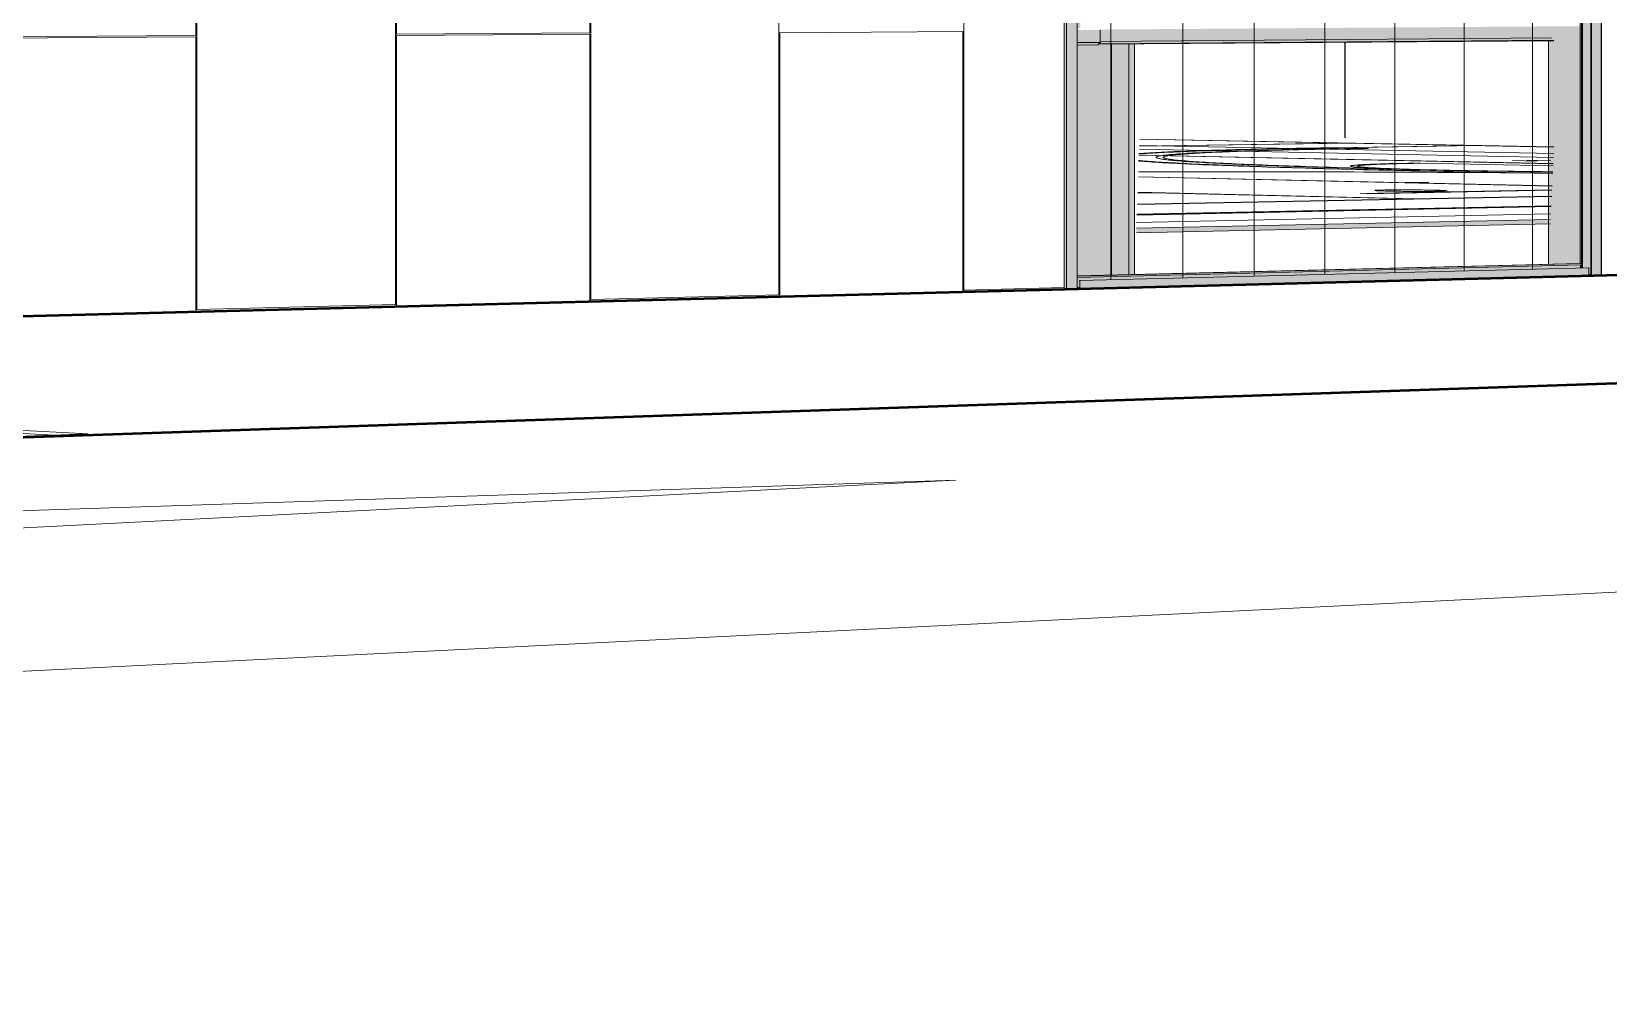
# Model space of a CAD drawing. Header units: inches. Extents: x 31155.6 to 31160.43, y 58.98 to 66.18.
# Drawn here: x 31157.5332 to 31157.6977, y 65.889 to 65.99 of the extents above; entities that cross this region are included whole.
import ezdxf

# ---------------------------------------------------------------- set-up
doc = ezdxf.new("R2010")
doc.units = ezdxf.units.IN
doc.header["$MEASUREMENT"] = 0
for name, pattern in [('Center 1_4_', [0.53125, 0.25, -0.09375, 0.09375, -0.09375]), ('Dash 1_16_', [0.125, 0.0625, -0.0625]), ('Hidden', [0.28125, 0.1875, -0.09375])]:
    doc.linetypes.add(name, pattern=pattern)
for name, color, linetype, lineweight in [('A-FLOR', 192, 'Continuous', 13), ('A-FLOR-CLRS', 90, 'Dash 1_16_', 9), ('A-FLOR-OTLN', 90, 'Continuous', 9), ('A-GLAZ-CURT', 52, 'Continuous', 9), ('A-GLAZ-CWMG', 51, 'Continuous', 9), ('A-PROP-SBCK', 71, 'Hidden', 50), ('A-WALL', 113, 'Continuous', 13), ('A-WALL-PATT', 111, 'Continuous', 13), ('BMP', 80, 'Continuous', 9), ('C-BLDG-PADS', 91, 'Continuous', 9), ('C-TOPO', 7, 'Continuous', 9), ('Conc', 7, 'Continuous', 9), ('EOP-PR', 4, 'Continuous', 9), ('L-SITE-WALL', 31, 'Continuous', 13), ('PROP', 3, 'Center 1_4_', 9), ('S-BEAM', 12, 'Continuous', 9)]:
    doc.layers.add(name, color=color, linetype=linetype, lineweight=lineweight)

# ---------------------------------------------------------------- blocks, each defined once
blk = doc.blocks.new('FP_27-Looking North West')
at = {"layer": 'A-WALL-PATT', "lineweight": 9}
for p, q in [((-3322.70382, 65.98963), (-3322.70382, 66.04666)), ((-3322.68289, 65.98977), (-3322.68289, 66.04602)), ((-3322.66274, 65.98991), (-3322.66274, 66.0454)), ((-3322.70371, 65.96105), (-3322.70371, 66.01807)), ((-3322.683, 65.96158), (-3322.683, 66.01782)), ((-3322.66264, 65.9621), (-3322.66264, 66.01758)), ((-3322.64303, 65.9626), (-3322.64303, 66.01735)), ((-3322.62373, 65.96309), (-3322.62373, 66.01712)), ((-3322.64293, 65.9899), (-3322.62383, 65.99004)), ((-3322.62383, 65.96295), (-3322.62383, 65.99004)), ((-3322.70382, 65.98963), (-3322.72511, 65.98949)), ((-3322.72511, 65.98934), (-3322.70382, 65.98948)), ((-3322.70382, 65.9609), (-3322.70382, 65.98948)), ((-3322.66274, 65.98991), (-3322.68289, 65.98977)), ((-3322.68289, 65.98963), (-3322.66274, 65.98977)), ((-3322.68289, 65.96143), (-3322.68289, 65.98963)), ((-3322.66274, 65.96195), (-3322.66274, 65.98977)), ((-3322.64293, 65.96246), (-3322.64293, 65.9899)), ((-3322.66264, 65.9621), (-3322.64303, 65.9626)), ((-3322.62373, 65.96309), (-3322.61328, 65.96336)), ((-3322.70371, 65.96105), (-3322.683, 65.96158))]:
    blk.add_line(p, q, dxfattribs=at)
blk = doc.blocks.new('FP_42-Looking North West')
at = {"layer": 'A-WALL-PATT', "lineweight": 9}
for p, q in [((-3322.58401, 65.98888), (-3322.58401, 65.97896)), ((-3322.58395, 65.97896), (-3322.58395, 65.98888))]:
    blk.add_line(p, q, dxfattribs=at)
blk = doc.blocks.new('FP_52-Looking North West')
at = {"layer": 'A-WALL-PATT', "lineweight": 9}
for p, q in [((-3322.6084, 65.96416), (-3322.6084, 66.15347)), ((-3322.60088, 65.96435), (-3322.60088, 66.15311)), ((-3322.59344, 65.96454), (-3322.59344, 66.15276)), ((-3322.58607, 65.96472), (-3322.58607, 66.15241)), ((-3322.57878, 65.96491), (-3322.57878, 66.15207)), ((-3322.57157, 65.96509), (-3322.57157, 66.15172)), ((-3322.56443, 65.96527), (-3322.56443, 66.15139))]:
    blk.add_line(p, q, dxfattribs=at)

msp = doc.modelspace()

# ---------------------------------------------------------------- hatches: boundary and pattern name
at = {"layer": 'A-FLOR'}
msp.add_hatch(color=256, dxfattribs=at).paths.add_polyline_path([(31157.64844, 65.96907), (31157.69164, 65.97001), (31157.69164, 65.97046), (31157.64844, 65.96954)], flags=0)
at = {"layer": 'A-GLAZ-CWMG'}
h = msp.add_hatch(color=256, dxfattribs=at)
h.paths.add_polyline_path([(31157.64116, 65.96323), (31157.64116, 66.15443), (31157.64027, 66.15431), (31157.64027, 66.14902), (31157.64038, 66.149), (31157.64038, 66.09769), (31157.6409, 66.09766), (31157.6409, 65.96324), (31157.64098, 65.96324)], flags=0)
h.paths.add_polyline_path([(31157.64116, 66.15515), (31157.64116, 66.15527), (31157.64052, 66.15518), (31157.64098, 66.15516)], flags=0)
h = msp.add_hatch(color=256, dxfattribs=at)
h.paths.add_polyline_path([(31157.64116, 65.96323), (31157.64225, 65.96326), (31157.64225, 66.15364), (31157.64173, 66.15441), (31157.64116, 66.15443), (31157.64116, 65.97255)], flags=0)
h.paths.add_polyline_path([(31157.64124, 66.15514), (31157.64116, 66.15527), (31157.64116, 66.15515)], flags=0)
for points in [[(31157.69589, 65.96464), (31157.69691, 65.96467), (31157.69691, 66.15256), (31157.69589, 66.15109), (31157.69589, 65.97254)], [(31157.69561, 65.96468), (31157.69584, 65.96469), (31157.69584, 66.15109), (31157.6951, 66.15109), (31157.69477, 66.1506), (31157.69477, 65.9654), (31157.69561, 65.96541)], [(31157.69487, 65.9654), (31157.69496, 65.96542), (31157.69496, 66.15072), (31157.69487, 66.15059), (31157.69487, 65.96541)], [(31157.69584, 65.96468), (31157.69589, 65.96468), (31157.69589, 66.15109), (31157.69584, 66.15109), (31157.69584, 65.97254)], [(31157.64225, 65.96441), (31157.69487, 65.96572), (31157.69487, 65.96586), (31157.64225, 65.96455)], [(31157.64225, 65.96335), (31157.64253, 65.96336), (31157.64256, 65.96408), (31157.69474, 65.96542), (31157.69474, 65.96583), (31157.64225, 65.96453)], [(31157.64255, 65.96327), (31157.69561, 65.96463), (31157.69561, 65.96541), (31157.64255, 65.96408)], [(31157.64253, 65.96331), (31157.64255, 65.96331), (31157.64253, 65.96405)], [(31157.69589, 65.96464), (31157.69589, 65.96468), (31157.69584, 65.96468), (31157.69584, 65.96464)], [(31157.64255, 65.96327), (31157.64253, 65.96331), (31157.64225, 65.96329), (31157.64225, 65.96328), (31157.64249, 65.96327)]]:
    msp.add_hatch(color=256, dxfattribs=at).paths.add_polyline_path(points, flags=0)
h = msp.add_hatch(color=256, dxfattribs=at)
h.paths.add_polyline_path([(31157.69474, 65.96539), (31157.69487, 65.96542), (31157.69487, 65.96572), (31157.69474, 65.96572), (31157.69474, 65.96541)], flags=0)
h.paths.add_polyline_path([(31157.69487, 65.96586), (31157.69487, 66.15059), (31157.69472, 66.15057), (31157.69474, 65.96586)], flags=0)
at = {"layer": 'A-WALL', "transparency": 33554573}
h = msp.add_hatch(color=256, dxfattribs=at)
h.paths.add_polyline_path([(31157.6411, 65.96327), (31157.6411, 66.15442), (31157.64044, 66.15433), (31157.64044, 66.09769), (31157.6409, 66.09766), (31157.6409, 65.96328), (31157.64098, 65.96328)], flags=0)
h.paths.add_polyline_path([(31157.6411, 66.15515), (31157.6411, 66.15522), (31157.64073, 66.15517), (31157.64098, 66.15516)], flags=0)
at = {"layer": 'L-SITE-WALL'}
h = msp.add_hatch(color=256, dxfattribs=at)
h.paths.add_polyline_path([(31157.69141, 65.96578), (31157.69472, 65.96586), (31157.69472, 65.9906), (31157.69177, 65.99058), (31157.69177, 65.98937), (31157.69199, 65.98913), (31157.69196, 65.98908), (31157.69141, 65.98908), (31157.69141, 65.96583)], flags=0)
h.paths.add_polyline_path([(31157.69141, 65.99221), (31157.69472, 65.99223), (31157.69472, 66.01766), (31157.69177, 66.01762), (31157.69177, 66.01623), (31157.69184, 66.01626), (31157.69199, 66.0161), (31157.69196, 66.01606), (31157.69141, 66.01607), (31157.69141, 65.99267)], flags=0)
h.paths.add_polyline_path([(31157.69472, 66.01931), (31157.69472, 66.04218), (31157.69172, 66.04207), (31157.69175, 66.04165), (31157.69172, 66.04165), (31157.69172, 66.0408), (31157.69177, 66.0408), (31157.69199, 66.04057), (31157.69196, 66.04052), (31157.69141, 66.04054), (31157.69141, 66.01936), (31157.69347, 66.01933)], flags=0)
msp.add_hatch(color=256, dxfattribs=at).paths.add_polyline_path([(31157.69696, 65.96467), (31157.69696, 66.04229), (31157.69691, 66.04226), (31157.69691, 65.96467)], flags=0)
at = {"layer": 'S-BEAM'}
h = msp.add_hatch(color=256, dxfattribs=at)
h.paths.add_polyline_path([(31157.64227, 65.96456), (31157.64586, 65.96465), (31157.64586, 65.98872), (31157.64448, 65.98871), (31157.64442, 65.98864), (31157.64227, 65.98862), (31157.64227, 65.9647)], flags=0)
h.paths.add_polyline_path([(31157.64227, 65.99037), (31157.6426, 65.99037), (31157.64257, 65.99167), (31157.64237, 65.99189), (31157.6424, 65.99194), (31157.64586, 65.99195), (31157.64586, 66.0166), (31157.64227, 66.01664), (31157.64227, 65.99164)], flags=0)
h.paths.add_polyline_path([(31157.64263, 66.01842), (31157.64263, 66.01847), (31157.6426, 66.01847), (31157.64257, 66.01979), (31157.64237, 66.02), (31157.6424, 66.02005), (31157.64586, 66.02), (31157.64586, 66.0286), (31157.64767, 66.04182), (31157.64227, 66.04198), (31157.64227, 66.01843), (31157.64263, 66.01842)], flags=0)
h.paths.add_polyline_path([(31157.64257, 66.04386), (31157.64263, 66.04392), (31157.64263, 66.04397), (31157.6426, 66.04397), (31157.64257, 66.04528), (31157.64237, 66.04549), (31157.6424, 66.04554), (31157.64817, 66.04536), (31157.65131, 66.0682), (31157.64257, 66.0686), (31157.64227, 66.06858), (31157.64227, 66.05227), (31157.64416, 66.05217), (31157.64418, 66.0521), (31157.64418, 66.05078), (31157.64394, 66.05051), (31157.64227, 66.05057), (31157.64227, 66.04391), (31157.64257, 66.04392), (31157.64257, 66.04388)], flags=0)
h.paths.add_polyline_path([(31157.6426, 66.07128), (31157.64257, 66.07209), (31157.64237, 66.0723), (31157.6424, 66.07234), (31157.65182, 66.07187), (31157.65412, 66.08857), (31157.65412, 66.08887), (31157.65416, 66.08887), (31157.65492, 66.09443), (31157.64227, 66.09528), (31157.64228, 66.0713)], flags=0)
h.paths.add_polyline_path([(31157.64257, 66.09747), (31157.64263, 66.09754), (31157.64262, 66.09758), (31157.6426, 66.0976), (31157.64257, 66.0989), (31157.64237, 66.0991), (31157.6424, 66.09915), (31157.65545, 66.09824), (31157.65831, 66.11902), (31157.6581, 66.119), (31157.64227, 66.12033), (31157.64227, 66.09751), (31157.64257, 66.09751)], flags=0)
h.paths.add_polyline_path([(31157.65841, 66.11978), (31157.65849, 66.12054), (31157.64227, 66.12192), (31157.64227, 66.12115), (31157.65412, 66.12015)], flags=0)
h.paths.add_polyline_path([(31157.64257, 66.12428), (31157.64263, 66.12434), (31157.64263, 66.12439), (31157.6426, 66.12441), (31157.6426, 66.12568), (31157.64237, 66.1259), (31157.6424, 66.12595), (31157.6581, 66.12457), (31157.6581, 66.12562), (31157.65801, 66.12572), (31157.6581, 66.12572), (31157.6581, 66.14676), (31157.64463, 66.1473), (31157.64345, 66.14715), (31157.64344, 66.14695), (31157.64347, 66.14131), (31157.64352, 66.14121), (31157.64363, 66.1411), (31157.6437, 66.14108), (31157.64463, 66.14099), (31157.64463, 66.14078), (31157.64311, 66.14062), (31157.64227, 66.1407), (31157.64227, 66.12431), (31157.64257, 66.12434), (31157.64257, 66.1243)], flags=0)
h.paths.add_polyline_path([(31157.66145, 66.12492), (31157.69173, 66.13012), (31157.69172, 66.14531), (31157.66145, 66.14661), (31157.66145, 66.12572)], flags=0)
h = msp.add_hatch(color=256, dxfattribs=at)
h.paths.add_polyline_path([(31157.64766, 65.96469), (31157.64823, 65.96471), (31157.64823, 65.98874), (31157.64766, 65.98871), (31157.64766, 65.9647)], flags=0)
h.paths.add_polyline_path([(31157.64766, 65.98903), (31157.64823, 65.98903), (31157.64823, 65.99029), (31157.64766, 65.99026), (31157.64766, 65.99013)], flags=0)
h.paths.add_polyline_path([(31157.64766, 65.99197), (31157.64823, 65.99197), (31157.64823, 66.01657), (31157.64766, 66.01658), (31157.64766, 65.99202)], flags=0)
h.paths.add_polyline_path([(31157.64823, 66.01686), (31157.64823, 66.01817), (31157.64766, 66.01818), (31157.64766, 66.01686), (31157.64814, 66.01686)], flags=0)
h.paths.add_polyline_path([(31157.64823, 66.01997), (31157.64823, 66.02851), (31157.65005, 66.04175), (31157.64947, 66.04177), (31157.64766, 66.0286), (31157.64766, 66.01997), (31157.64816, 66.01997)], flags=0)
h.paths.add_polyline_path([(31157.65009, 66.04203), (31157.65027, 66.04334), (31157.64969, 66.04336), (31157.64951, 66.04205), (31157.65001, 66.04203)], flags=0)
h.paths.add_polyline_path([(31157.65054, 66.04528), (31157.65367, 66.06808), (31157.65309, 66.06811), (31157.64996, 66.0453), (31157.65045, 66.04528)], flags=0)
h.paths.add_polyline_path([(31157.65371, 66.06835), (31157.65389, 66.06966), (31157.65331, 66.06968), (31157.65313, 66.06838), (31157.65347, 66.06836)], flags=0)
h.paths.add_polyline_path([(31157.65417, 66.07175), (31157.65727, 66.09428), (31157.6567, 66.09431), (31157.6536, 66.07178), (31157.65391, 66.07176)], flags=0)
h.paths.add_polyline_path([(31157.65731, 66.09453), (31157.65748, 66.09584), (31157.65691, 66.09587), (31157.65673, 66.09457), (31157.6569, 66.09456)], flags=0)
h.paths.add_polyline_path([(31157.65779, 66.09808), (31157.66085, 66.12034), (31157.66028, 66.12039), (31157.65722, 66.09812), (31157.65737, 66.09811)], flags=0)
h.paths.add_polyline_path([(31157.66089, 66.12059), (31157.66106, 66.12188), (31157.66049, 66.12193), (31157.66033, 66.12063)], flags=0)
h = msp.add_hatch(color=256, dxfattribs=at)
h.paths.add_polyline_path([(31157.64586, 65.96465), (31157.64766, 65.96469), (31157.64766, 65.98873), (31157.64586, 65.98871), (31157.64586, 65.96499)], flags=0)
h.paths.add_polyline_path([(31157.64586, 65.99195), (31157.64766, 65.99197), (31157.64766, 66.01658), (31157.64586, 66.0166), (31157.64586, 65.99267)], flags=0)
h.paths.add_polyline_path([(31157.64766, 66.01997), (31157.64766, 66.0286), (31157.64586, 66.02855), (31157.64586, 66.02)], flags=0)
for points in [[(31157.64225, 65.98889), (31157.64465, 65.9889), (31157.64465, 65.99022), (31157.64225, 65.9902), (31157.64225, 65.99013)], [(31157.64466, 65.989), (31157.69177, 65.98937), (31157.69177, 65.99058), (31157.64465, 65.99025), (31157.64466, 65.99013)], [(31157.64225, 65.98862), (31157.64441, 65.98864), (31157.64465, 65.9889), (31157.64225, 65.98889)], [(31157.64448, 65.98871), (31157.69196, 65.98908), (31157.69199, 65.98913), (31157.64452, 65.98875)], [(31157.64452, 65.98875), (31157.69199, 65.98913), (31157.69177, 65.98937), (31157.64466, 65.989), (31157.64466, 65.9889)]]:
    msp.add_hatch(color=256, dxfattribs=at).paths.add_polyline_path(points, flags=0)

# ---------------------------------------------------------------- linework, layer by layer
at = {"layer": 'A-FLOR'}
for p, q in [((31157.64844, 65.96954), (31157.69164, 65.97046)), ((31157.69164, 65.97001), (31157.64844, 65.96907))]:
    msp.add_line(p, q, dxfattribs=at)
at = {"layer": 'A-FLOR-CLRS', "linetype": 'Continuous'}
for p, q in [((31157.69194, 65.97691), (31157.64876, 65.97778)), ((31157.69196, 65.97733), (31157.64878, 65.97817)), ((31157.64846, 65.97013), (31157.69167, 65.97104)), ((31157.64849, 65.97091), (31157.6917, 65.97179))]:
    msp.add_line(p, q, dxfattribs=at)
at = {"layer": 'A-FLOR-OTLN'}
for p, q in [((31157.6488, 65.97883), (31157.69199, 65.97801)), ((31157.6488, 65.97882), (31157.69199, 65.978)), ((31157.69191, 65.97627), (31157.64874, 65.97716)), ((31157.69191, 65.97625), (31157.64874, 65.97714)), ((31157.66972, 65.97842), (31157.64877, 65.9781)), ((31157.67069, 65.97842), (31157.64877, 65.97808)), ((31157.66898, 65.97793), (31157.68339, 65.97816)), ((31157.6695, 65.97792), (31157.68391, 65.97815)), ((31157.6919, 65.97603), (31157.67808, 65.97631)), ((31157.69022, 65.97654), (31157.68768, 65.97659)), ((31157.69167, 65.97657), (31157.68913, 65.97662)), ((31157.64865, 65.97491), (31157.6918, 65.97394)), ((31157.64865, 65.97489), (31157.6918, 65.97392)), ((31157.67179, 65.97315), (31157.69171, 65.97354)), ((31157.67648, 65.97429), (31157.67889, 65.97433)), ((31157.69171, 65.97187), (31157.6485, 65.97099)), ((31157.64854, 65.97203), (31157.69175, 65.97288)), ((31157.64854, 65.972), (31157.69175, 65.97285)), ((31157.64858, 65.97327), (31157.67704, 65.97259)), ((31157.65032, 65.97323), (31157.64858, 65.9732)), ((31157.64859, 65.9733), (31157.67761, 65.9726)), ((31157.67243, 65.97314), (31157.69178, 65.97351)), ((31157.6917, 65.97184), (31157.64849, 65.97096))]:
    msp.add_line(p, q, dxfattribs=at)
for points in [[(31157.6487, 65.97732, 0), (31157.64895, 65.97734, 0), (31157.64921, 65.97736, 0), (31157.64948, 65.97737, 0), (31157.64977, 65.97739, 0), (31157.65006, 65.97741, 0), (31157.65037, 65.97742, 0), (31157.65069, 65.97744, 0), (31157.65102, 65.97746, 0), (31157.65136, 65.97747, 0), (31157.65171, 65.97749, 0), (31157.65208, 65.9775, 0), (31157.65245, 65.97752, 0), (31157.65283, 65.97754, 0), (31157.65323, 65.97755, 0), (31157.65363, 65.97757, 0), (31157.65405, 65.97758, 0), (31157.65447, 65.9776, 0), (31157.65491, 65.97761, 0), (31157.65536, 65.97763, 0), (31157.65582, 65.97764, 0), (31157.65628, 65.97766, 0), (31157.65676, 65.97767, 0), (31157.65725, 65.97768, 0), (31157.65775, 65.9777, 0), (31157.65825, 65.97771, 0), (31157.65877, 65.97773, 0), (31157.6593, 65.97774, 0), (31157.65983, 65.97775, 0), (31157.66038, 65.97777, 0), (31157.66094, 65.97778, 0), (31157.6615, 65.97779, 0), (31157.66207, 65.9778, 0), (31157.66266, 65.97782, 0), (31157.66325, 65.97783, 0), (31157.66385, 65.97784, 0), (31157.66446, 65.97785, 0), (31157.66508, 65.97787, 0), (31157.66571, 65.97788, 0), (31157.66635, 65.97789, 0), (31157.66699, 65.9779, 0), (31157.66765, 65.97791, 0), (31157.66831, 65.97792, 0), (31157.66898, 65.97793, 0)], [(31157.6487, 65.97726, 0), (31157.64891, 65.97728, 0), (31157.64914, 65.9773, 0), (31157.64937, 65.97731, 0), (31157.64962, 65.97733, 0), (31157.64988, 65.97735, 0), (31157.65015, 65.97737, 0), (31157.65043, 65.97738, 0), (31157.65073, 65.9774, 0), (31157.65103, 65.97742, 0), (31157.65135, 65.97743, 0), (31157.65167, 65.97745, 0), (31157.65201, 65.97746, 0), (31157.65236, 65.97748, 0), (31157.65272, 65.9775, 0), (31157.65309, 65.97751, 0), (31157.65347, 65.97753, 0), (31157.65386, 65.97754, 0), (31157.65426, 65.97756, 0), (31157.65467, 65.97757, 0), (31157.6551, 65.97759, 0), (31157.65553, 65.9776, 0), (31157.65597, 65.97762, 0), (31157.65643, 65.97763, 0), (31157.65689, 65.97765, 0), (31157.65736, 65.97766, 0), (31157.65785, 65.97768, 0), (31157.65834, 65.97769, 0), (31157.65885, 65.9777, 0), (31157.65936, 65.97772, 0), (31157.65988, 65.97773, 0), (31157.66042, 65.97774, 0), (31157.66096, 65.97776, 0), (31157.66151, 65.97777, 0), (31157.66207, 65.97778, 0), (31157.66264, 65.9778, 0), (31157.66322, 65.97781, 0), (31157.66381, 65.97782, 0), (31157.66441, 65.97783, 0), (31157.66501, 65.97784, 0), (31157.66563, 65.97786, 0), (31157.66625, 65.97787, 0), (31157.66689, 65.97788, 0), (31157.66753, 65.97789, 0), (31157.66818, 65.9779, 0), (31157.66884, 65.97791, 0), (31157.6695, 65.97792, 0)], [(31157.68012, 65.97558, 0), (31157.67929, 65.9756, 0), (31157.67846, 65.97562, 0), (31157.67765, 65.97564, 0), (31157.67684, 65.97565, 0), (31157.67605, 65.97567, 0), (31157.67527, 65.97569, 0), (31157.6745, 65.97571, 0), (31157.67374, 65.97573, 0), (31157.67299, 65.97575, 0), (31157.67225, 65.97577, 0), (31157.67152, 65.97579, 0), (31157.67081, 65.9758, 0), (31157.6701, 65.97582, 0), (31157.66941, 65.97584, 0), (31157.66873, 65.97586, 0), (31157.66806, 65.97588, 0), (31157.6674, 65.9759, 0), (31157.66675, 65.97592, 0), (31157.66612, 65.97594, 0), (31157.6655, 65.97596, 0), (31157.66489, 65.97598, 0), (31157.66429, 65.976, 0), (31157.6637, 65.97602, 0), (31157.66313, 65.97604, 0), (31157.66257, 65.97606, 0), (31157.66202, 65.97608, 0), (31157.66148, 65.9761, 0), (31157.66096, 65.97612, 0), (31157.66044, 65.97614, 0), (31157.65995, 65.97616, 0), (31157.65946, 65.97618, 0), (31157.65898, 65.9762, 0), (31157.65852, 65.97622, 0), (31157.65807, 65.97624, 0), (31157.65764, 65.97626, 0), (31157.65721, 65.97628, 0), (31157.6568, 65.97631, 0), (31157.65641, 65.97633, 0), (31157.65602, 65.97635, 0), (31157.65565, 65.97637, 0), (31157.65529, 65.97639, 0), (31157.65495, 65.97641, 0), (31157.65461, 65.97643, 0), (31157.65429, 65.97645, 0), (31157.65399, 65.97647, 0), (31157.65369, 65.97649, 0), (31157.65341, 65.97651, 0), (31157.65314, 65.97653, 0), (31157.65289, 65.97655, 0), (31157.65265, 65.97657, 0), (31157.65242, 65.97659, 0), (31157.6522, 65.97661, 0), (31157.652, 65.97663, 0), (31157.65181, 65.97665, 0), (31157.65163, 65.97667, 0), (31157.65147, 65.97669, 0), (31157.65132, 65.97671, 0), (31157.65118, 65.97673, 0), (31157.65106, 65.97675, 0), (31157.65094, 65.97677, 0), (31157.65085, 65.97679, 0), (31157.65076, 65.97681, 0), (31157.65069, 65.97683, 0), (31157.65063, 65.97685, 0), (31157.65058, 65.97687, 0), (31157.65055, 65.97689, 0), (31157.65052, 65.97691, 0), (31157.65051, 65.97693, 0), (31157.65052, 65.97695, 0), (31157.65054, 65.97697, 0), (31157.65057, 65.97699, 0), (31157.65061, 65.977, 0), (31157.65066, 65.97702, 0), (31157.65073, 65.97704, 0), (31157.65081, 65.97706, 0), (31157.6509, 65.97708, 0), (31157.65101, 65.9771, 0), (31157.65112, 65.97712, 0), (31157.65125, 65.97714, 0), (31157.65139, 65.97715, 0), (31157.65155, 65.97717, 0), (31157.65172, 65.97719, 0), (31157.65189, 65.97721, 0), (31157.65208, 65.97722, 0), (31157.65229, 65.97724, 0), (31157.6525, 65.97726, 0), (31157.65273, 65.97728, 0), (31157.65297, 65.97729, 0), (31157.65322, 65.97731, 0), (31157.65348, 65.97733, 0), (31157.65375, 65.97735, 0), (31157.65404, 65.97736, 0), (31157.65434, 65.97738, 0), (31157.65464, 65.9774, 0), (31157.65496, 65.97741, 0), (31157.65529, 65.97743, 0), (31157.65564, 65.97744, 0), (31157.65599, 65.97746, 0), (31157.65636, 65.97748, 0), (31157.65673, 65.97749, 0), (31157.65712, 65.97751, 0), (31157.65752, 65.97752, 0), (31157.65793, 65.97754, 0), (31157.65835, 65.97755, 0), (31157.65878, 65.97757, 0), (31157.65922, 65.97758, 0), (31157.65967, 65.9776, 0), (31157.66013, 65.97761, 0), (31157.66061, 65.97762, 0), (31157.66109, 65.97764, 0), (31157.66158, 65.97765, 0), (31157.66208, 65.97767, 0), (31157.6626, 65.97768, 0), (31157.66312, 65.97769, 0), (31157.66366, 65.97771, 0), (31157.6642, 65.97772, 0), (31157.66475, 65.97773, 0), (31157.66531, 65.97774, 0), (31157.66589, 65.97776, 0), (31157.66647, 65.97777, 0), (31157.66706, 65.97778, 0), (31157.66766, 65.97779, 0), (31157.66827, 65.9778, 0), (31157.66889, 65.97782, 0), (31157.66952, 65.97783, 0), (31157.67015, 65.97784, 0), (31157.6708, 65.97785, 0), (31157.67145, 65.97786, 0), (31157.67212, 65.97787, 0)], [(31157.68063, 65.97559, 0), (31157.6798, 65.97561, 0), (31157.67898, 65.97563, 0), (31157.67818, 65.97564, 0), (31157.67738, 65.97566, 0), (31157.67659, 65.97568, 0), (31157.67582, 65.9757, 0), (31157.67505, 65.97572, 0), (31157.6743, 65.97574, 0), (31157.67355, 65.97575, 0), (31157.67282, 65.97577, 0), (31157.6721, 65.97579, 0), (31157.67139, 65.97581, 0), (31157.67069, 65.97583, 0), (31157.67, 65.97585, 0), (31157.66933, 65.97587, 0), (31157.66866, 65.97589, 0), (31157.66801, 65.97591, 0), (31157.66737, 65.97593, 0), (31157.66674, 65.97595, 0), (31157.66612, 65.97597, 0), (31157.66552, 65.97599, 0), (31157.66492, 65.97601, 0), (31157.66434, 65.97603, 0), (31157.66377, 65.97605, 0), (31157.66322, 65.97607, 0), (31157.66267, 65.97609, 0), (31157.66214, 65.97611, 0), (31157.66162, 65.97613, 0), (31157.66111, 65.97615, 0), (31157.66061, 65.97617, 0), (31157.66013, 65.97619, 0), (31157.65966, 65.97621, 0), (31157.6592, 65.97623, 0), (31157.65876, 65.97625, 0), (31157.65832, 65.97627, 0), (31157.6579, 65.97629, 0), (31157.6575, 65.97631, 0), (31157.6571, 65.97633, 0), (31157.65672, 65.97635, 0), (31157.65635, 65.97637, 0), (31157.65599, 65.97639, 0), (31157.65565, 65.97641, 0), (31157.65532, 65.97643, 0), (31157.655, 65.97645, 0), (31157.6547, 65.97647, 0), (31157.6544, 65.97649, 0), (31157.65413, 65.97651, 0), (31157.65386, 65.97653, 0), (31157.65361, 65.97655, 0), (31157.65336, 65.97657, 0), (31157.65314, 65.97659, 0), (31157.65292, 65.97661, 0), (31157.65272, 65.97663, 0), (31157.65253, 65.97665, 0), (31157.65236, 65.97667, 0), (31157.65219, 65.97669, 0), (31157.65204, 65.97671, 0), (31157.65191, 65.97673, 0), (31157.65178, 65.97675, 0), (31157.65167, 65.97677, 0), (31157.65157, 65.97679, 0), (31157.65149, 65.97681, 0), (31157.65141, 65.97683, 0), (31157.65135, 65.97685, 0), (31157.65131, 65.97687, 0), (31157.65127, 65.97689, 0), (31157.65125, 65.97691, 0), (31157.65124, 65.97693, 0), (31157.65124, 65.97694, 0), (31157.65126, 65.97696, 0), (31157.65129, 65.97698, 0), (31157.65133, 65.977, 0), (31157.65138, 65.97702, 0), (31157.65145, 65.97704, 0), (31157.65153, 65.97706, 0), (31157.65162, 65.97708, 0), (31157.65172, 65.97709, 0), (31157.65184, 65.97711, 0), (31157.65197, 65.97713, 0), (31157.65211, 65.97715, 0), (31157.65226, 65.97717, 0), (31157.65242, 65.97718, 0), (31157.6526, 65.9772, 0), (31157.65279, 65.97722, 0), (31157.65299, 65.97724, 0), (31157.6532, 65.97725, 0), (31157.65342, 65.97727, 0), (31157.65366, 65.97729, 0), (31157.65391, 65.97731, 0), (31157.65417, 65.97732, 0), (31157.65444, 65.97734, 0), (31157.65472, 65.97736, 0), (31157.65502, 65.97737, 0), (31157.65532, 65.97739, 0), (31157.65564, 65.9774, 0), (31157.65597, 65.97742, 0), (31157.65631, 65.97744, 0), (31157.65666, 65.97745, 0), (31157.65702, 65.97747, 0), (31157.65739, 65.97748, 0), (31157.65777, 65.9775, 0), (31157.65817, 65.97751, 0), (31157.65857, 65.97753, 0), (31157.65899, 65.97754, 0), (31157.65942, 65.97756, 0), (31157.65985, 65.97757, 0), (31157.6603, 65.97759, 0), (31157.66076, 65.9776, 0), (31157.66123, 65.97762, 0), (31157.66171, 65.97763, 0), (31157.6622, 65.97764, 0), (31157.66269, 65.97766, 0), (31157.6632, 65.97767, 0), (31157.66372, 65.97768, 0), (31157.66425, 65.9777, 0), (31157.66479, 65.97771, 0), (31157.66534, 65.97772, 0), (31157.6659, 65.97774, 0), (31157.66646, 65.97775, 0), (31157.66704, 65.97776, 0), (31157.66763, 65.97777, 0), (31157.66822, 65.97778, 0), (31157.66883, 65.9778, 0), (31157.66944, 65.97781, 0), (31157.67006, 65.97782, 0), (31157.67069, 65.97783, 0), (31157.67133, 65.97784, 0), (31157.67198, 65.97785, 0), (31157.67264, 65.97786, 0)], [(31157.67758, 65.97554, 0), (31157.67673, 65.97555, 0), (31157.67589, 65.97557, 0), (31157.67506, 65.97559, 0), (31157.67425, 65.97561, 0), (31157.67344, 65.97563, 0), (31157.67264, 65.97565, 0), (31157.67186, 65.97567, 0), (31157.67108, 65.97569, 0), (31157.67032, 65.97571, 0), (31157.66957, 65.97573, 0), (31157.66883, 65.97574, 0), (31157.6681, 65.97576, 0), (31157.66738, 65.97578, 0), (31157.66667, 65.9758, 0), (31157.66597, 65.97582, 0), (31157.66529, 65.97584, 0), (31157.66462, 65.97586, 0), (31157.66396, 65.97588, 0), (31157.66331, 65.9759, 0), (31157.66267, 65.97592, 0), (31157.66205, 65.97594, 0), (31157.66143, 65.97596, 0), (31157.66083, 65.97598, 0), (31157.66024, 65.97601, 0), (31157.65967, 65.97603, 0), (31157.6591, 65.97605, 0), (31157.65855, 65.97607, 0), (31157.65801, 65.97609, 0), (31157.65749, 65.97611, 0), (31157.65697, 65.97613, 0), (31157.65647, 65.97615, 0), (31157.65598, 65.97617, 0), (31157.6555, 65.97619, 0), (31157.65504, 65.97621, 0), (31157.65459, 65.97623, 0), (31157.65415, 65.97625, 0), (31157.65372, 65.97627, 0), (31157.65331, 65.97629, 0), (31157.65291, 65.97632, 0), (31157.65252, 65.97634, 0), (31157.65215, 65.97636, 0), (31157.65178, 65.97638, 0), (31157.65143, 65.9764, 0), (31157.6511, 65.97642, 0), (31157.65077, 65.97644, 0), (31157.65046, 65.97646, 0), (31157.65017, 65.97648, 0), (31157.64988, 65.9765, 0), (31157.64961, 65.97652, 0), (31157.64935, 65.97654, 0), (31157.64911, 65.97657, 0), (31157.64887, 65.97659, 0), (31157.64865, 65.97661, 0)], [(31157.64866, 65.97542, 0), (31157.6497, 65.97542, 0), (31157.65075, 65.97542, 0), (31157.65179, 65.97542, 0), (31157.65285, 65.97542, 0), (31157.6539, 65.97542, 0), (31157.65496, 65.97542, 0), (31157.65602, 65.97542, 0), (31157.65708, 65.97542, 0), (31157.65815, 65.97542, 0), (31157.65922, 65.97542, 0), (31157.66029, 65.97542, 0), (31157.66136, 65.97542, 0), (31157.66244, 65.97542, 0), (31157.66352, 65.97542, 0), (31157.6646, 65.97541, 0), (31157.66568, 65.97541, 0), (31157.66676, 65.97541, 0), (31157.66785, 65.97541, 0), (31157.66893, 65.9754, 0), (31157.67002, 65.9754, 0), (31157.67111, 65.9754, 0), (31157.6722, 65.97539, 0), (31157.67329, 65.97539, 0), (31157.67438, 65.97539, 0), (31157.67548, 65.97538, 0), (31157.67657, 65.97538, 0), (31157.67766, 65.97537, 0), (31157.67876, 65.97537, 0), (31157.67985, 65.97536, 0), (31157.68095, 65.97536, 0), (31157.68204, 65.97535, 0), (31157.68313, 65.97534, 0), (31157.68423, 65.97534, 0), (31157.68532, 65.97533, 0), (31157.68642, 65.97532, 0), (31157.68751, 65.97532, 0), (31157.6886, 65.97531, 0), (31157.68969, 65.9753, 0), (31157.69078, 65.97529, 0), (31157.69187, 65.97528, 0)], [(31157.67707, 65.97553, 0), (31157.67622, 65.97555, 0), (31157.67538, 65.97556, 0), (31157.67455, 65.97558, 0), (31157.67372, 65.9756, 0), (31157.67292, 65.97562, 0), (31157.67212, 65.97564, 0), (31157.67133, 65.97566, 0), (31157.67055, 65.97568, 0), (31157.66978, 65.9757, 0), (31157.66903, 65.97572, 0), (31157.66828, 65.97574, 0), (31157.66755, 65.97576, 0), (31157.66683, 65.97578, 0), (31157.66612, 65.9758, 0), (31157.66542, 65.97582, 0), (31157.66473, 65.97584, 0), (31157.66406, 65.97586, 0), (31157.66339, 65.97588, 0), (31157.66274, 65.9759, 0), (31157.6621, 65.97592, 0), (31157.66148, 65.97594, 0), (31157.66086, 65.97596, 0), (31157.66026, 65.97598, 0), (31157.65966, 65.976, 0), (31157.65908, 65.97602, 0), (31157.65852, 65.97604, 0), (31157.65796, 65.97606, 0), (31157.65742, 65.97608, 0), (31157.65689, 65.9761, 0), (31157.65637, 65.97612, 0), (31157.65587, 65.97614, 0), (31157.65537, 65.97616, 0), (31157.6549, 65.97618, 0), (31157.65443, 65.97621, 0), (31157.65397, 65.97623, 0), (31157.65353, 65.97625, 0), (31157.6531, 65.97627, 0), (31157.65269, 65.97629, 0), (31157.65228, 65.97631, 0), (31157.65189, 65.97633, 0), (31157.65151, 65.97635, 0), (31157.65115, 65.97637, 0), (31157.6508, 65.97639, 0), (31157.65046, 65.97641, 0), (31157.65013, 65.97644, 0), (31157.64982, 65.97646, 0), (31157.64952, 65.97648, 0), (31157.64923, 65.9765, 0), (31157.64895, 65.97652, 0), (31157.64869, 65.97654, 0)], [(31157.67752, 65.97633, 0), (31157.67713, 65.97632, 0), (31157.67676, 65.97631, 0), (31157.67639, 65.9763, 0), (31157.67603, 65.9763, 0), (31157.67569, 65.97629, 0), (31157.67535, 65.97628, 0), (31157.67503, 65.97627, 0), (31157.67472, 65.97627, 0), (31157.67441, 65.97626, 0), (31157.67412, 65.97625, 0), (31157.67384, 65.97624, 0), (31157.67357, 65.97623, 0), (31157.67331, 65.97622, 0), (31157.67307, 65.97621, 0), (31157.67284, 65.9762, 0), (31157.67261, 65.97619, 0), (31157.6724, 65.97619, 0), (31157.67221, 65.97618, 0), (31157.67202, 65.97617, 0), (31157.67185, 65.97616, 0), (31157.67169, 65.97615, 0), (31157.67154, 65.97614, 0), (31157.6714, 65.97612, 0), (31157.67128, 65.97611, 0), (31157.67117, 65.9761, 0), (31157.67108, 65.97609, 0), (31157.67099, 65.97608, 0), (31157.67092, 65.97607, 0), (31157.67086, 65.97606, 0), (31157.67082, 65.97605, 0), (31157.67079, 65.97604, 0), (31157.67077, 65.97603, 0), (31157.67076, 65.97601, 0), (31157.67077, 65.976, 0), (31157.67079, 65.97599, 0), (31157.67083, 65.97598, 0), (31157.67087, 65.97597, 0), (31157.67093, 65.97596, 0), (31157.67101, 65.97595, 0), (31157.6711, 65.97593, 0), (31157.6712, 65.97592, 0), (31157.67131, 65.97591, 0), (31157.67144, 65.9759, 0), (31157.67158, 65.97589, 0), (31157.67173, 65.97587, 0), (31157.6719, 65.97586, 0), (31157.67208, 65.97585, 0), (31157.67227, 65.97584, 0), (31157.67247, 65.97583, 0), (31157.67269, 65.97582, 0), (31157.67292, 65.9758, 0), (31157.67316, 65.97579, 0), (31157.67342, 65.97578, 0), (31157.67368, 65.97577, 0), (31157.67396, 65.97576, 0), (31157.67425, 65.97575, 0), (31157.67456, 65.97573, 0), (31157.67487, 65.97572, 0), (31157.6752, 65.97571, 0), (31157.67554, 65.9757, 0), (31157.67589, 65.97569, 0), (31157.67625, 65.97568, 0), (31157.67662, 65.97567, 0), (31157.677, 65.97566, 0), (31157.6774, 65.97565, 0), (31157.6778, 65.97564, 0), (31157.67821, 65.97562, 0), (31157.67864, 65.97561, 0), (31157.67907, 65.9756, 0), (31157.67952, 65.97559, 0), (31157.67997, 65.97558, 0), (31157.68043, 65.97557, 0), (31157.6809, 65.97556, 0), (31157.68139, 65.97556, 0), (31157.68188, 65.97555, 0), (31157.68237, 65.97554, 0), (31157.68288, 65.97553, 0), (31157.68339, 65.97552, 0), (31157.68391, 65.97551, 0), (31157.68444, 65.9755, 0), (31157.68498, 65.97549, 0), (31157.68552, 65.97549, 0), (31157.68607, 65.97548, 0), (31157.68663, 65.97547, 0), (31157.68719, 65.97546, 0), (31157.68776, 65.97545, 0), (31157.68833, 65.97545, 0), (31157.68891, 65.97544, 0), (31157.68949, 65.97543, 0), (31157.69008, 65.97543, 0), (31157.69067, 65.97542, 0), (31157.69127, 65.97542, 0), (31157.69187, 65.97541, 0)], [(31157.67808, 65.97631, 0), (31157.6777, 65.97631, 0), (31157.67733, 65.9763, 0), (31157.67697, 65.97629, 0), (31157.67661, 65.97629, 0), (31157.67627, 65.97628, 0), (31157.67594, 65.97627, 0), (31157.67562, 65.97626, 0), (31157.67531, 65.97625, 0), (31157.67501, 65.97625, 0), (31157.67473, 65.97624, 0), (31157.67445, 65.97623, 0), (31157.67419, 65.97622, 0), (31157.67394, 65.97621, 0), (31157.6737, 65.9762, 0), (31157.67347, 65.97619, 0), (31157.67325, 65.97618, 0), (31157.67305, 65.97617, 0), (31157.67286, 65.97616, 0), (31157.67268, 65.97615, 0), (31157.67251, 65.97614, 0), (31157.67236, 65.97613, 0), (31157.67222, 65.97612, 0), (31157.67209, 65.97611, 0), (31157.67197, 65.9761, 0), (31157.67187, 65.97609, 0), (31157.67178, 65.97608, 0), (31157.6717, 65.97607, 0), (31157.67164, 65.97606, 0), (31157.67159, 65.97605, 0), (31157.67155, 65.97604, 0), (31157.67153, 65.97603, 0), (31157.67152, 65.97602, 0), (31157.67152, 65.976, 0), (31157.67154, 65.97599, 0), (31157.67157, 65.97598, 0), (31157.67161, 65.97597, 0), (31157.67167, 65.97596, 0), (31157.67174, 65.97595, 0), (31157.67182, 65.97594, 0), (31157.67192, 65.97592, 0), (31157.67203, 65.97591, 0), (31157.67215, 65.9759, 0), (31157.67229, 65.97589, 0), (31157.67244, 65.97588, 0), (31157.6726, 65.97587, 0), (31157.67277, 65.97585, 0), (31157.67296, 65.97584, 0), (31157.67316, 65.97583, 0), (31157.67338, 65.97582, 0), (31157.67361, 65.97581, 0), (31157.67385, 65.9758, 0), (31157.6741, 65.97578, 0), (31157.67436, 65.97577, 0), (31157.67464, 65.97576, 0), (31157.67493, 65.97575, 0), (31157.67523, 65.97574, 0), (31157.67554, 65.97573, 0), (31157.67587, 65.97572, 0), (31157.6762, 65.97571, 0), (31157.67655, 65.97569, 0), (31157.67691, 65.97568, 0), (31157.67728, 65.97567, 0), (31157.67766, 65.97566, 0), (31157.67805, 65.97565, 0), (31157.67845, 65.97564, 0), (31157.67887, 65.97563, 0), (31157.67929, 65.97562, 0), (31157.67972, 65.97561, 0), (31157.68016, 65.9756, 0), (31157.68062, 65.97559, 0), (31157.68108, 65.97558, 0), (31157.68155, 65.97557, 0), (31157.68203, 65.97556, 0), (31157.68251, 65.97555, 0), (31157.68301, 65.97554, 0), (31157.68351, 65.97553, 0), (31157.68403, 65.97553, 0), (31157.68455, 65.97552, 0), (31157.68507, 65.97551, 0), (31157.68561, 65.9755, 0), (31157.68615, 65.97549, 0), (31157.6867, 65.97549, 0), (31157.68725, 65.97548, 0), (31157.68781, 65.97547, 0), (31157.68837, 65.97546, 0), (31157.68894, 65.97546, 0), (31157.68952, 65.97545, 0), (31157.6901, 65.97544, 0), (31157.69068, 65.97544, 0), (31157.69127, 65.97543, 0), (31157.69186, 65.97543, 0)], [(31157.67707, 65.97553, 0), (31157.67792, 65.97551, 0), (31157.67879, 65.97549, 0), (31157.67966, 65.97547, 0), (31157.68054, 65.97546, 0), (31157.68143, 65.97544, 0), (31157.68233, 65.97542, 0), (31157.68324, 65.9754, 0), (31157.68416, 65.97539, 0), (31157.68509, 65.97537, 0), (31157.68603, 65.97535, 0), (31157.68697, 65.97534, 0), (31157.68793, 65.97532, 0), (31157.68889, 65.9753, 0), (31157.68986, 65.97529, 0), (31157.69084, 65.97527, 0), (31157.69183, 65.97525, 0)], [(31157.67458, 65.97341, 0), (31157.67441, 65.97341, 0), (31157.67425, 65.97342, 0), (31157.6741, 65.97342, 0), (31157.67396, 65.97343, 0), (31157.67383, 65.97343, 0), (31157.67372, 65.97344, 0), (31157.67362, 65.97344, 0), (31157.67353, 65.97345, 0), (31157.67345, 65.97345, 0), (31157.67339, 65.97346, 0), (31157.67335, 65.97346, 0), (31157.67332, 65.97347, 0), (31157.6733, 65.97347, 0), (31157.6733, 65.97348, 0), (31157.67331, 65.97348, 0), (31157.67334, 65.97349, 0), (31157.67338, 65.97349, 0), (31157.67344, 65.9735, 0), (31157.67351, 65.9735, 0), (31157.67359, 65.9735, 0), (31157.67369, 65.97351, 0), (31157.6738, 65.97351, 0), (31157.67392, 65.97352, 0), (31157.67405, 65.97352, 0), (31157.6742, 65.97352, 0), (31157.67436, 65.97353, 0), (31157.67453, 65.97353, 0), (31157.6747, 65.97353, 0), (31157.67489, 65.97353, 0), (31157.67508, 65.97353, 0), (31157.67529, 65.97354, 0), (31157.6755, 65.97354, 0), (31157.67571, 65.97354, 0), (31157.67593, 65.97354, 0), (31157.67616, 65.97354, 0), (31157.67639, 65.97354, 0), (31157.67662, 65.97354, 0), (31157.67685, 65.97354, 0), (31157.67709, 65.97354, 0), (31157.67732, 65.97353, 0), (31157.67755, 65.97353, 0), (31157.67778, 65.97353, 0), (31157.67801, 65.97353, 0), (31157.67824, 65.97353, 0), (31157.67846, 65.97352, 0), (31157.67867, 65.97352, 0), (31157.67888, 65.97352, 0), (31157.67908, 65.97351, 0), (31157.67928, 65.97351, 0), (31157.67946, 65.97351, 0), (31157.67964, 65.9735, 0), (31157.67981, 65.9735, 0), (31157.67996, 65.97349, 0), (31157.68011, 65.97349, 0), (31157.68024, 65.97348, 0), (31157.68036, 65.97348, 0), (31157.68047, 65.97347, 0), (31157.68057, 65.97347, 0), (31157.68065, 65.97346, 0), (31157.68072, 65.97346, 0), (31157.68077, 65.97345, 0), (31157.68081, 65.97345, 0), (31157.68084, 65.97344, 0), (31157.68085, 65.97344, 0), (31157.68084, 65.97343, 0), (31157.68082, 65.97343, 0), (31157.68079, 65.97343, 0), (31157.68074, 65.97342, 0), (31157.68068, 65.97342, 0), (31157.68061, 65.97341, 0), (31157.68052, 65.97341, 0), (31157.68041, 65.9734, 0), (31157.6803, 65.9734, 0), (31157.68017, 65.9734, 0), (31157.68003, 65.97339, 0), (31157.67988, 65.97339, 0), (31157.67971, 65.97339, 0), (31157.67954, 65.97339, 0), (31157.67936, 65.97338, 0), (31157.67917, 65.97338, 0), (31157.67897, 65.97338, 0), (31157.67876, 65.97338, 0), (31157.67855, 65.97338, 0), (31157.67833, 65.97338, 0), (31157.6781, 65.97338, 0), (31157.67787, 65.97338, 0), (31157.67764, 65.97338, 0), (31157.67741, 65.97338, 0), (31157.67717, 65.97338, 0), (31157.67694, 65.97338, 0), (31157.6767, 65.97338, 0), (31157.67647, 65.97338, 0), (31157.67624, 65.97338, 0), (31157.67601, 65.97339, 0), (31157.67579, 65.97339, 0), (31157.67557, 65.97339, 0), (31157.67535, 65.9734, 0), (31157.67515, 65.9734, 0), (31157.67495, 65.9734, 0), (31157.67476, 65.97341, 0), (31157.67458, 65.97341, 0)]]:
    msp.add_polyline3d(points, dxfattribs=at)
at = {"layer": 'A-GLAZ-CWMG'}
for p, q in [((31157.64116, 66.15443), (31157.64116, 65.96323)), ((31157.64225, 66.15364), (31157.64225, 65.96326)), ((31157.69472, 65.96585), (31157.69472, 66.15057)), ((31157.69487, 65.9654), (31157.69487, 66.15059)), ((31157.69496, 65.9654), (31157.69496, 66.15072)), ((31157.69584, 65.96464), (31157.69584, 66.15109)), ((31157.69589, 65.96464), (31157.69589, 66.15109)), ((31157.69691, 65.96467), (31157.69691, 66.04226)), ((31157.64225, 65.96456), (31157.69472, 65.96586)), ((31157.64225, 65.96455), (31157.69487, 65.96586)), ((31157.64225, 65.96441), (31157.69487, 65.96572)), ((31157.64255, 65.96408), (31157.69561, 65.96541)), ((31157.69472, 65.96586), (31157.69487, 65.96586)), ((31157.69474, 65.96572), (31157.69474, 65.96539)), ((31157.69487, 65.96586), (31157.69487, 65.96572)), ((31157.69556, 65.96542), (31157.69561, 65.96541)), ((31157.69561, 65.96541), (31157.69561, 65.96463)), ((31157.64255, 65.96408), (31157.6425, 65.96408)), ((31157.6425, 65.96408), (31157.6425, 65.96405)), ((31157.6425, 65.96408), (31157.64255, 65.96408)), ((31157.6425, 65.96405), (31157.64253, 65.96405)), ((31157.64253, 65.96405), (31157.64253, 65.96331)), ((31157.64255, 65.96327), (31157.69561, 65.96463)), ((31157.64255, 65.96327), (31157.64255, 65.96408)), ((31157.69584, 65.96469), (31157.69561, 65.96468)), ((31157.69589, 65.96464), (31157.69584, 65.96464)), ((31157.69691, 65.96467), (31157.69589, 65.96464)), ((31157.64116, 65.96323), (31157.6409, 65.96324)), ((31157.64225, 65.96326), (31157.64116, 65.96323)), ((31157.64225, 65.96335), (31157.64253, 65.96336)), ((31157.64247, 65.96331), (31157.64225, 65.96332)), ((31157.64225, 65.96328), (31157.64255, 65.96327)), ((31157.64253, 65.96331), (31157.64247, 65.96331))]:
    msp.add_line(p, q, dxfattribs=at)
at = {"layer": 'A-PROP-SBCK', "linetype": 'Continuous'}
for p, q in [((31157.9562, 65.97126), (31156.83893, 65.94248)), ((31157.95542, 65.96209), (31156.84049, 65.92423))]:
    msp.add_line(p, q, dxfattribs=at)
at = {"layer": 'A-WALL'}
for p, q in [((31157.69584, 65.96472), (31157.69561, 65.96471)), ((31157.69561, 65.96467), (31157.69581, 65.96468)), ((31157.64253, 65.96335), (31157.64225, 65.96334)), ((31157.64225, 65.9633), (31157.64247, 65.96331))]:
    msp.add_line(p, q, dxfattribs=at)
at = {"layer": 'BMP'}
for p, q in [((31157.62961, 65.94327), (31156.84106, 65.91755)), ((31156.8423, 65.903), (31157.62961, 65.94327))]:
    msp.add_line(p, q, dxfattribs=at)
at = {"layer": 'C-BLDG-PADS'}
msp.add_line((31157.50735, 65.95978), (31157.606, 65.96232), dxfattribs=at)
at = {"layer": 'C-TOPO'}
for p, q in [((31157.95621, 65.97132), (31157.50735, 65.95978)), ((31157.50735, 65.95978), (31157.95621, 65.97132))]:
    msp.add_line(p, q, dxfattribs=at)
at = {"layer": 'Conc'}
for p, q in [((31157.6515, 65.96349), (31157.65124, 65.96349)), ((31157.65253, 65.96345), (31157.6515, 65.96349))]:
    msp.add_line(p, q, dxfattribs=at)
at = {"layer": 'EOP-PR'}
for p, q in [((31157.37268, 65.95646), (31157.53561, 65.94797)), ((31157.37818, 65.95643), (31157.53913, 65.94809)), ((31157.53913, 65.94809), (31156.84047, 65.92443))]:
    msp.add_line(p, q, dxfattribs=at)
at = {"layer": 'L-SITE-WALL'}
for p, q in [((31157.69696, 66.15257), (31157.69696, 65.96467)), ((31157.6409, 65.96322), (31157.6409, 66.09766)), ((31157.69141, 65.96578), (31157.69141, 65.98908)), ((31157.69696, 65.96467), (31157.95621, 65.97133)), ((31157.69696, 65.96467), (31157.69691, 65.96467)), ((31157.50735, 65.95979), (31157.6409, 65.96322))]:
    msp.add_line(p, q, dxfattribs=at)
at = {"layer": 'PROP', "linetype": 'Continuous'}
msp.add_line((31157.95391, 65.94433), (31156.84349, 65.88903), dxfattribs=at)
at = {"layer": 'S-BEAM'}
for p, q in [((31157.64465, 65.99022), (31157.64465, 65.9889)), ((31157.64225, 65.98889), (31157.64465, 65.9889)), ((31157.64225, 65.98862), (31157.64441, 65.98864)), ((31157.64465, 65.9889), (31157.64441, 65.98864)), ((31157.64448, 65.98871), (31157.69196, 65.98908)), ((31157.64452, 65.98875), (31157.69199, 65.98913)), ((31157.64466, 65.989), (31157.69177, 65.98937)), ((31157.64586, 65.96465), (31157.64586, 65.98872)), ((31157.64766, 65.96469), (31157.64766, 65.98873)), ((31157.64823, 65.98874), (31157.64823, 65.96471))]:
    msp.add_line(p, q, dxfattribs=at)

# ---------------------------------------------------------------- block references
at = {"layer": 'A-GLAZ-CURT'}
msp.add_blockref('FP_52-Looking North West', (34480.25418, 0), dxfattribs=at)
at = {"layer": 'L-SITE-WALL', "lineweight": 9}
for name in ['FP_27-Looking North West', 'FP_42-Looking North West']:
    msp.add_blockref(name, (34480.25418, 0), dxfattribs=at)

doc.saveas('drawing.dxf')
